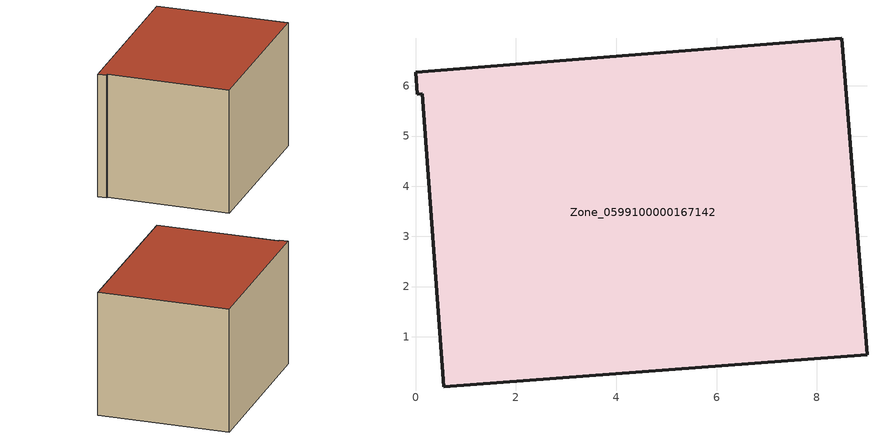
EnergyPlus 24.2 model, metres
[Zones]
Zone_0599100000167142
 floor ground (C_G): 0.14,5.84 0.03,5.83 0,6.27 8.49,6.95 9,0.64 0.56,0 z0
 wall outside (C_F): 9,0.64 8.49,6.95 0,6.27 0.03,5.83 0.14,5.84 0.56,0 9,0.64 z0:6.05
 roof outside (C_R): 0.14,5.84 0.56,0 9,0.64 8.49,6.95 0,6.27 0.03,5.83 z6.05
[BUILDING]
Pand.0599100000167142: North Axis=0; Terrain=City; Loads Convergence Tolerance Value=0.04; Temperature Convergence Tolerance Value=0.4; Solar Distribution=FullExterior; Maximum Number of Warmup Days=25; Minimum Number of Warmup Days=1
[Site:Location]
Rotterdam.The.Hague.AP_ZH_NLD Design_Conditions: Latitude=51.96; Longitude=4.45; Time Zone=1; Elevation=-4.5
[SITE:GROUNDTEMPERATURE:BUILDINGSURFACE]
18, 18, 18, 18, 18, 18, 18, 18, 18, 18, 18, 18
[MATERIAL] Thermal Absorptance=0.9; Solar Absorptance=0.7; Visible Absorptance=0.7
Name | Roughness | Thickness | Conductivity | Density | Specific Heat
G.TI.1946-1964 | MediumSmooth | 0.15 | 1 | 540 | 1210
F.TI.1946-1964 | Rough | 0.3 | 0.857143 | 1920 | 840
R.TI.1946-1964 | MediumRough | 0.2 | 0.277778 | 1500 | 1000
[CONSTRUCTION]
C_G: G.TI.1946-1964
C_F: F.TI.1946-1964
C_R: R.TI.1946-1964
[ZONE]
Zone_0599100000167142: Type=1; Multiplier=1; Ceiling Height=Autocalculate; Volume=Autocalculate; Floor Area=autocalculate; Part of Total Floor Area=Yes
[ZONEINFILTRATION:DESIGNFLOWRATE]
Infil_Zone_0599100000167142: Zone or ZoneList or Space or SpaceList=Zone_0599100000167142; Schedule=AlwaysOn; Design Flow Rate Calculation Method=Flow/Area; Flow Rate per Floor Area=0.003; Constant Term Coefficient=1; Temperature Term Coefficient=0; Velocity Term Coefficient=0; Velocity Squared Term Coefficient=0
[HVACTEMPLATE:ZONE:IDEALLOADSAIRSYSTEM]
Zone_0599100000167142: Maximum Heating Supply Air Temperature=50; Minimum Cooling Supply Air Temperature=13; Maximum Heating Supply Air Humidity Ratio=0.0156; Minimum Cooling Supply Air Humidity Ratio=0.0077; Heating Limit=NoLimit; Cooling Limit=NoLimit; Dehumidification Control Type=ConstantSensibleHeatRatio; Cooling Sensible Heat Ratio=0.7; Dehumidification Setpoint=60; Humidification Control Type=None; Humidification Setpoint=30; Outdoor Air Method=None; Outdoor Air Flow Rate per Person=0.00944; Outdoor Air Flow Rate per Zone Floor Area=0; Outdoor Air Flow Rate per Zone=0; Demand Controlled Ventilation Type=None; Outdoor Air Economizer Type=NoEconomizer; Heat Recovery Type=None; Sensible Heat Recovery Effectiveness=0.7; Latent Heat Recovery Effectiveness=0.65
[ZONECONTROL:THERMOSTAT]
ThermostatControl_Zone_0599100000167142: Zone or ZoneList=Zone_0599100000167142; Control Type Schedule=DualSetpointControlType; Control 1=Thermostat_Zone_0599100000167142; Temperature Difference Between Cutout And Setpoint=0
[THERMOSTATSETPOINT:DUALSETPOINT]
Thermostat_Zone_0599100000167142: Heating Setpoint Temperature Schedule=HeatingSetpoint_Zone_0599100000167142; Cooling Setpoint Temperature Schedule=CoolingSetpoint_Zone_0599100000167142
[SCHEDULE:COMPACT]
HeatingSetpoint_Zone_0599100000167142: Through: 12/31, For: AllDays, Until: 24:00, 21
CoolingSetpoint_Zone_0599100000167142: Through: 12/31, For: AllDays, Until: 24:00, 24
DualSetpointControlType: Through: 12/31, For: AllDays, Until: 24:00, 4
AlwaysOn: Through: 12/31, For: AllDays, Until: 24:00, 1
